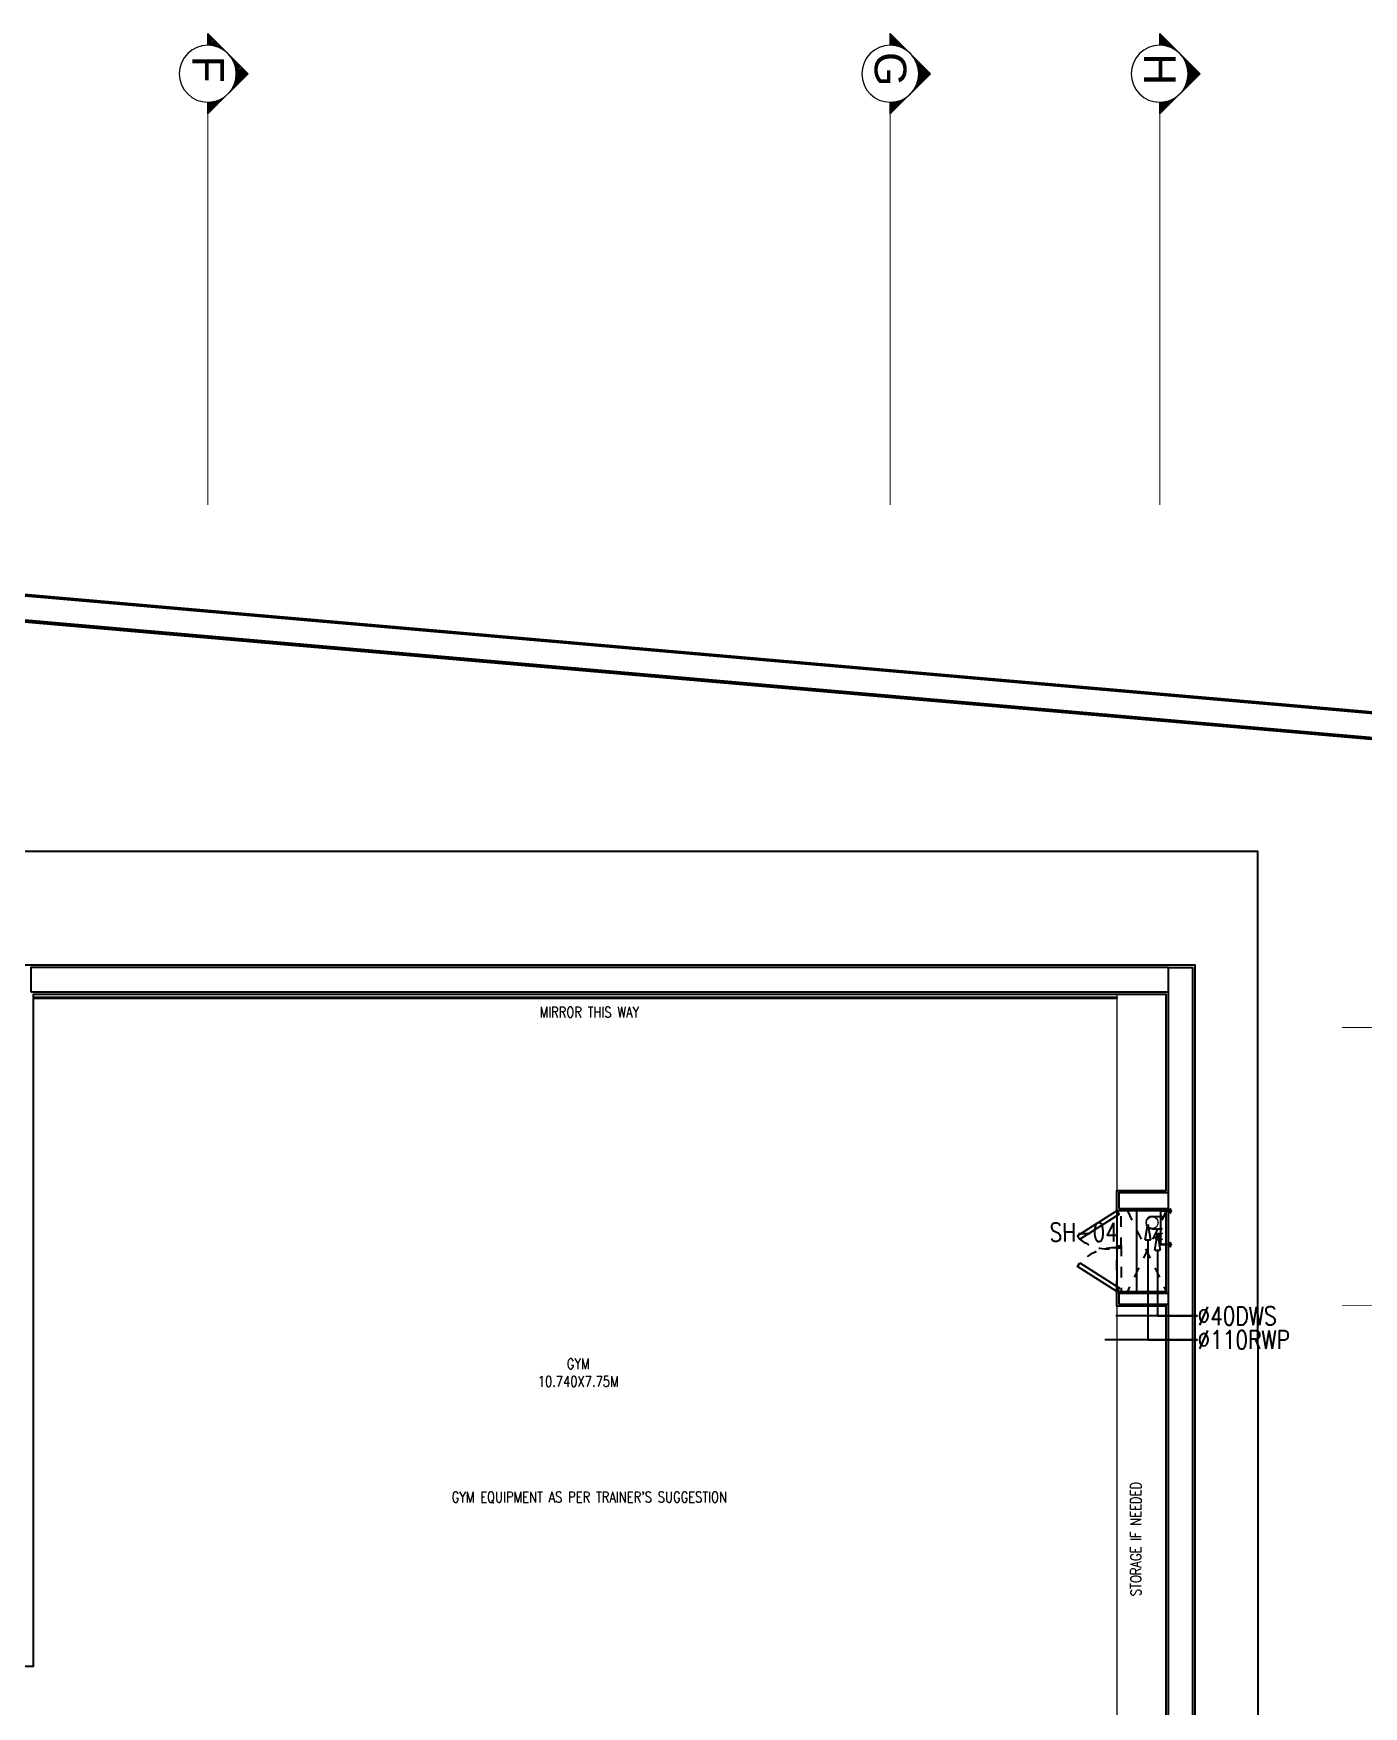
# Model space of a CAD drawing. Header units: metres. Extents: x 42 to 199, y -121 to 268.
# Drawn here: x 118.16 to 130.77, y 38.67 to 54.53 of the extents above; entities that cross this region are included whole.
import ezdxf
from ezdxf import colors
from ezdxf.entities.mleader import LeaderData, LeaderLine
from ezdxf.enums import TextEntityAlignment as Align
from ezdxf.math import Vec2, Vec3

# ---------------------------------------------------------------- set-up
doc = ezdxf.new("R2010")
doc.units = ezdxf.units.M
doc.header["$LTSCALE"] = 0.3
for name, pattern in [('DASHDOT2', [0.5, 0.25, -0.125, 0, -0.125]), ('DASHED', [0.75, 0.5, -0.25]), ('HIDDEN', [0.375, 0.25, -0.125])]:
    doc.linetypes.add(name, pattern=pattern)
doc.layers.get('0').update_dxf_attribs({"color": 8})
for name, color, linetype, lineweight in [('A-AnnO-section lines', 8, 'Continuous', 18), ('A-Furniture', 8, 'Continuous', 0), ('AGI- TEXT', 7, 'Continuous', 0), ('AGI-EX RAIN WATER', 4, 'Continuous', 0), ('DA HOUSE ARCH LAYOUT', 8, 'Continuous', 9), ('PHE - DWS', 3, 'DASHED', 0), ('PHE CLAMP', 7, 'Continuous', 0), ('PHE-BWS', 3, 'Continuous', 0), ('PHE-CLAMP', 7, 'Continuous', 0), ('PHE-RWP', 4, 'HIDDEN', 0)]:
    doc.layers.add(name, color=color, linetype=linetype, lineweight=lineweight)
for name, color, linetype in [('A-DWV', 8, 'Continuous'), ('A-ELEVATION 3', 8, 'Continuous'), ('A-Glass', 8, 'Continuous'), ('A-Hidden-Above', 8, 'HIDDEN'), ('A-Site Boundary', 8, 'Continuous'), ('A-TEXT ARCHITECURAL', 8, 'Continuous'), ('A-Wall-Full', 8, 'Continuous'), ('A-Wall-Plst', 8, 'Continuous')]:
    doc.layers.add(name, color=color, linetype=linetype)
doc.styles.add('ROMANS', font='romans.shx', dxfattribs={"width": 0.8, "height": 0.5})
doc.styles.get("Standard").update_dxf_attribs({"font": 'arial.ttf'})
doc.styles.add('T225', font='romans.shx', dxfattribs={"width": 0.8, "height": 0.25})

# ---------------------------------------------------------------- blocks, each defined once
blk = doc.blocks.new('zw$195B-flat-1-flat-1-flat-1-flat-1-flat-1-flat-1')
at = {"layer": 'A-Site Boundary', "color": 8, "ltscale": 0.6}
for points in [[(-6.626, -30.464), (-5.95, -22.712), (-5.301, -15.269), (-4.581, -7.024), (-3.978, -0.109), (-3.482, 5.576), (-2.944, 11.742), (-2.563, 16.101), (-2.201, 20.252)], [(-6.367, -30.486), (-5.691, -22.735), (-5.041, -15.292), (-4.322, -7.046), (-3.719, -0.131), (-3.223, 5.554), (-2.685, 11.719), (-2.304, 16.078), (-1.966, 19.958)]]:
    blk.add_lwpolyline(points, dxfattribs=at)
blk = doc.blocks.new('zw$CD40')
h = blk.add_hatch()
h.set_pattern_fill('ANSI31', color=8, scale=0.00077108, style=0)
h.set_pattern_definition([(45, (2.80108964, 1.68303136), (-6.81544715e-05, 6.81544715e-05), [])])
h.paths.add_polyline_path([(0.04394, 0.00652), (0.04204, 0.00461, -0.414214), (0.04585, 0.00461)])
h.paths.add_polyline_path([(0.04204, 0.00461), (0.04013, 0.0027), (0.04125, 0.0027, -0.198912)])
h.paths.add_polyline_path([(0.04585, 0.00461, -0.198912), (0.04664, 0.0027), (0.04776, 0.0027)])
at = {"color": 8}
for p, q in [((0.04013, 0.0027), (0.04394, 0.00652)), ((0.04776, 0.0027), (0.04394, 0.00652)), ((0.04013, 0.0027), (0.04125, 0.0027)), ((0.04664, 0.0027), (0.04776, 0.0027))]:
    blk.add_line(p, q, dxfattribs=at)
at = {"color": 8, "linetype": 'DASHDOT2', "ltscale": 0.3, "const_width": 0.0000907}
blk.add_lwpolyline([(0.04013, 0.0027), (0.00307, 0.0027)], dxfattribs=at)
at = {"color": 8}
blk.add_circle((0.04394, 0.0027), 0.0027, dxfattribs=at)
blk.add_attdef("A'", text='', height=0.003, dxfattribs=at).set_placement((0.04437, 0.00272), align=Align.MIDDLE)
blk = doc.blocks.new('SECTION LINES')
at = {"layer": 'A-AnnO-section lines', "color": 8}
ref = blk.add_blockref('zw$CD40', (119.546, -50.245), dxfattribs=dict(at, xscale=-100, yscale=100, zscale=100, rotation=269.9999999999999))
ref.add_attrib("A'", 'F', dxfattribs={"layer": '0', "height": 0.3, "rotation": 270}).set_placement((119.818, -45.808), align=Align.MIDDLE)
ref = blk.add_blockref('zw$CD40', (126.015, -50.245), dxfattribs=dict(at, xscale=-100, yscale=100, zscale=100, rotation=269.9999999999999))
ref.add_attrib("A'", 'G', dxfattribs={"layer": '0', "height": 0.3, "rotation": 270}).set_placement((126.287, -45.808), align=Align.MIDDLE)
ref = blk.add_blockref('zw$CD40', (128.569, -50.245, 0.05), dxfattribs=dict(at, xscale=-100, yscale=100, zscale=100, rotation=269.9999999999999))
ref.add_attrib("A'", 'H', dxfattribs={"layer": '0', "height": 0.3, "rotation": 270}).set_placement((128.841, -45.808, 0.05), align=Align.MIDDLE)
ref = blk.add_blockref('zw$CD40', (130.26, -55.162, -28.112), dxfattribs=dict(at, xscale=100, yscale=100, zscale=100, rotation=359.9999999999997))
ref.add_attrib("A'", "1'", dxfattribs={"layer": '0', "height": 0.3}).set_placement((134.697, -54.89, -28.112), align=Align.MIDDLE)
ref = blk.add_blockref('zw$CD40', (130.26, -57.798, -28.112), dxfattribs=dict(at, xscale=100, yscale=100, zscale=100, rotation=359.9999999999997))
ref.add_attrib("A'", "2'", dxfattribs={"layer": '0', "height": 0.3}).set_placement((134.697, -57.526, -28.112), align=Align.MIDDLE)
blk = doc.blocks.new('SCREEN')
at = {"layer": 'A-ELEVATION 3', "color": 8, "transparency": 33554559}
blk.add_lwpolyline([(208.066, -68.983), (208.066, -72.983), (217.936, -72.983), (217.936, -63.183), (229.121, -63.184), (229.121, -62.433), (229.721, -62.433), (229.72, -53.049), (209.755, -53.049)], dxfattribs=at)
blk = doc.blocks.new('DA HOUSE ARCH LAYOUT')
at = {"layer": 'A-Site Boundary', "color": 8, "rotation": 270}
blk.add_blockref('zw$195B-flat-1-flat-1-flat-1-flat-1-flat-1-flat-1', (16.3523, 106.275), dxfattribs=at)
at = {"color": 8, "transparency": 33554687}
blk.add_wipeout([(-11.75, 107.63), (-11.75, 78.6832), (-4.6699, 77.9793), (-4.6699, 87.3699), (20.9401, 87.3699), (20.94, 97.27), (30.1376, 97.27), (30.1376, 95.8004), (30.1509, 95.6202), (30.2068, 95.3936), (30.2908, 95.2058), (30.4267, 95.0082), (30.5877, 94.8493), (30.7469, 94.7385), (30.9156, 94.6565), (31.1167, 94.5963), (31.3676, 94.5704), (31.6721, 94.6087), (31.9475, 94.7157), (32.1814, 94.8781), (32.441, 95.1999), (32.4934, 95.3049), (32.5584, 95.4923), (32.5869, 95.6387), (32.5967, 95.8477), (32.5782, 96.0181), (32.5404, 96.1711), (32.4781, 96.3293), (32.428, 96.4237), (32.3565, 96.5318), (32.2288, 96.6615), (32.1161, 96.7764), (31.9914, 96.8605), (31.8786, 96.9192), (31.3843, 97.0303), (31.3843, 97.1695), (32.0248, 97.1695), (32.0248, 106.3305), (12.6625, 106.33), (12.6624, 107.63)], dxfattribs=at).dxf.layer = 'A-ELEVATION 3'
at = {"layer": 'A-DWV', "color": 8, "linetype": 'Continuous'}
for points in [[(30.9364, 103.7299), (31.3087, 103.9671), (31.2859, 104), (30.9137, 103.7628)], [(30.9364, 103.5052), (31.3087, 103.2679), (31.2859, 103.235), (30.9137, 103.4722)]]:
    blk.add_lwpolyline(points, close=True, dxfattribs=at)
at = {"layer": 'A-ELEVATION 3', "color": 8, "transparency": 33554687}
blk.add_lwpolyline([(31.4759, 103.235), (31.4759, 104), (31.2859, 104), (31.2859, 103.235)], close=True, dxfattribs=at)
at = {"layer": 'A-Furniture', "color": 8}
for points in [[(31.2859, 104.19), (31.7548, 104.19), (31.7548, 106.0501), (31.2859, 106.0501)], [(31.2859, 98.4499), (31.7548, 98.4499), (31.7548, 103.095), (31.2859, 103.095)]]:
    blk.add_lwpolyline(points, close=True, dxfattribs=at)
at = {"layer": 'A-Glass', "color": 8}
blk.add_lwpolyline([(31.2859, 106.025), (31.2859, 106.01), (21.0186, 106.01), (21.0186, 106.025)], close=True, dxfattribs=at)
at = {"layer": 'A-Hidden-Above', "color": 8}
for p, q in [((31.3859, 104), (31.7548, 103.235)), ((31.7548, 104), (31.3859, 103.235))]:
    blk.add_line(p, q, dxfattribs=at)
for points in [[(31.3259, 103.6475), (31.3259, 104), (31.2859, 104), (31.2859, 103.6475)], [(31.3259, 103.6675), (31.3259, 103.235), (31.2859, 103.235), (31.2859, 103.6675)]]:
    blk.add_lwpolyline(points, close=True, dxfattribs=at)
for centre, radius, start, end in [((31.1974, 104.0546), 0.4166, 231.20881, 282.27337), ((31.2686, 103.1898), 0.458, 87.82909, 136.49223)]:
    blk.add_arc(centre, radius, start, end, dxfattribs=at)
at = {"layer": 'A-Wall-Full', "color": 8, "ltscale": 0.25}
for points in [[(20.9908, 106.0751), (31.7748, 106.0751), (31.7748, 106.3052), (20.9908, 106.3052)], [(31.7748, 106.3052), (32.0048, 106.3052), (32.0048, 98.045), (31.7748, 98.045)], [(31.3059, 104.02), (31.7748, 104.02), (31.7748, 104.17), (31.3059, 104.17)], [(31.3059, 103.115), (31.7748, 103.115), (31.7748, 103.215), (31.3059, 103.215)]]:
    blk.add_lwpolyline(points, close=True, dxfattribs=at)
at = {"layer": 'A-Wall-Plst', "color": 8}
blk.add_lwpolyline([(-22.2348, 83.5867), (-22.7335, 79.9554), (31.7536, 74.5389), (36.3103, 108.2407), (-18.1958, 112.9966), (-18.673, 109.5212), (-18.9354, 109.5212), (-18.4196, 113.2772), (36.6045, 108.476), (31.9777, 74.2553), (-23.0278, 79.7234), (-22.457, 83.8796), (-21.0106, 83.681), (-21.046, 83.4234)], close=True, dxfattribs=at)
at = {"layer": 'A-AnnO-section lines', "color": 8, "ltscale": 0.25}
blk.add_blockref('SECTION LINES', (-97.1462, 160.628), dxfattribs=at)
at = {"layer": 'A-TEXT ARCHITECURAL', "color": 8, "char_height": 0.1, "attachment_point": 1, "style": 'ROMANS'}
for s, insert, width in [('\\pxqc;MIRROR THIS WAY', (24.6133, 105.9315), 3.344981), ('\\pxqc;GYM \\P10.740X7.75M', (25.1723, 102.5987), 2.017239), ("\\pxqc;GYM EQUIPMENT AS PER TRAINER'S SUGGESTION", (24.6133, 101.3356), 3.344981)]:
    blk.add_mtext(s, dxfattribs=dict(at, insert=insert, width=width))
at = {"layer": 'A-TEXT ARCHITECURAL', "color": 8, "insert": (31.4161, 98.1733), "char_height": 0.1, "width": 5.430511, "attachment_point": 1, "rotation": 90, "style": 'ROMANS'}
blk.add_mtext('\\pxqc;STORAGE IF NEEDED ', dxfattribs=at)
at = {"layer": 'A-TEXT ARCHITECURAL', "color": 8, "insert": (19.8648, 99.5814), "char_height": 0.1, "width": 2.017239, "attachment_point": 1, "style": 'ROMANS', "bg_fill": 2}
blk.add_mtext('DISPLAY', dxfattribs=at)
at = {"layer": 'A-Wall-Full', "color": 8}
blk.add_lwpolyline([(-22.2476, 83.6036), (-22.7505, 79.942), (31.7666, 74.5225), (36.3273, 108.2543), (-18.2087, 113.0128), (-18.6861, 109.5362), (-18.9182, 109.5362), (-18.4067, 113.261), (36.5875, 108.4624), (31.9647, 74.2717), (-23.0108, 79.7368), (-22.4442, 83.8627), (-21.0275, 83.6682), (-21.0588, 83.4403)], close=True, dxfattribs=at)
at = {"layer": 'A-Wall-Plst', "color": 8}
for points in [[(31.7548, 98.2999), (31.7548, 103.095), (31.2859, 103.095), (31.2859, 103.235), (31.7548, 103.235), (31.7548, 104), (31.2859, 104), (31.2859, 104.19), (31.7548, 104.19), (31.7548, 106.0501), (21.0158, 106.0501), (21.0158, 99.68), (19.64, 99.68), (19.64, 99.3)], [(12.6625, 106.33), (32.0248, 106.3305), (32.0252, 98.3)]]:
    blk.add_lwpolyline(points, dxfattribs=at)
at = {"layer": 'A-Hidden-Above', "color": 8, "ltscale": 0.25}
blk.add_blockref('SCREEN', (-197.0961, 160.4531), dxfattribs=at)
blk = doc.blocks.new('GFHDGFGHFD')
at = {"layer": 'PHE-CLAMP'}
for p, q in [((63416, -442), (63372, -442)), ((63416, -442), (63372, -442)), ((63416, -450), (63372, -450)), ((63416, -450), (63372, -450)), ((63416, -453), (63416, -439)), ((63416, -453), (63416, -439)), ((63424, -442), (63416, -442)), ((63424, -442), (63416, -442)), ((63424, -449), (63416, -449)), ((63424, -449), (63416, -449)), ((63424, -438), (63417, -438)), ((63424, -438), (63417, -438)), ((63424, -454), (63417, -454)), ((63424, -454), (63417, -454)), ((63424, -456), (63424, -435)), ((63424, -456), (63424, -435)), ((63431, -422), (63427, -422)), ((63427, -422), (63427, -469)), ((63431, -422), (63427, -422)), ((63427, -422), (63427, -469)), ((63427, -456), (63427, -435)), ((63427, -456), (63427, -435)), ((63427, -469), (63431, -469)), ((63427, -469), (63431, -469)), ((63431, -469), (63431, -422)), ((63431, -469), (63431, -422)), ((63464, -443), (63431, -443)), ((63464, -443), (63431, -443)), ((63432, -444), (63431, -448)), ((63432, -444), (63431, -448)), ((63464, -449), (63431, -449)), ((63464, -449), (63431, -449)), ((63435, -444), (63435, -448)), ((63435, -444), (63435, -448)), ((63439, -444), (63438, -448)), ((63439, -444), (63438, -448)), ((63442, -444), (63441, -448)), ((63442, -444), (63441, -448)), ((63445, -444), (63445, -448)), ((63445, -444), (63445, -448)), ((63449, -444), (63448, -448)), ((63449, -444), (63448, -448)), ((63471, -423), (63450, -443)), ((63471, -423), (63450, -443)), ((63471, -469), (63450, -449)), ((63471, -469), (63450, -449)), ((63452, -444), (63451, -448)), ((63452, -444), (63451, -448)), ((63456, -444), (63455, -448)), ((63456, -444), (63455, -448)), ((63459, -444), (63458, -448)), ((63459, -444), (63458, -448)), ((63462, -444), (63462, -448)), ((63462, -444), (63462, -448)), ((63478, -431), (63464, -443)), ((63478, -431), (63464, -443)), ((63464, -443), (63464, -449)), ((63464, -443), (63464, -449)), ((63478, -461), (63464, -448)), ((63478, -461), (63464, -448)), ((63475, -442), (63466, -442)), ((63475, -442), (63466, -442)), ((63475, -450), (63466, -450)), ((63475, -450), (63466, -450)), ((63475, -438), (63470, -438)), ((63475, -438), (63470, -438)), ((63475, -454), (63470, -454)), ((63475, -454), (63470, -454)), ((63471, -423), (63478, -431)), ((63471, -423), (63478, -431)), ((63478, -461), (63471, -469)), ((63478, -461), (63471, -469)), ((63475, -438), (63475, -454)), ((63475, -438), (63475, -454)), ((63484, -443), (63475, -443)), ((63484, -443), (63475, -443)), ((63476, -444), (63475, -448)), ((63476, -444), (63475, -448)), ((63484, -449), (63475, -449)), ((63484, -449), (63475, -449)), ((63479, -444), (63478, -448)), ((63479, -444), (63478, -448)), ((63483, -444), (63482, -448)), ((63483, -444), (63482, -448)), ((63484, -443), (63484, -449)), ((63484, -443), (63484, -449)), ((63484, -446), (63484, -448)), ((63484, -446), (63484, -448))]:
    blk.add_line(p, q, dxfattribs=at)
for centre, radius, start, end in [((63417, -439), 0.714, 86.3892, 184.5821), ((63417, -439), 0.714, 86.3892, 184.5821), ((63417, -453), 0.714, 184.5821, 273.6108), ((63417, -453), 0.714, 184.5821, 273.6108), ((63426, -436), 1.3, 2.4898, 174.4637), ((63426, -436), 1.3, 2.4898, 174.4637), ((63426, -456), 1.3, 185.5363, 357.5102), ((63426, -456), 1.3, 185.5363, 357.5102), ((63433, -444), 1.48, 97.2171, 160.8708), ((63433, -444), 1.48, 97.2171, 160.8708), ((63433, -447), 1.48, 284.7336, 340.8045), ((63433, -447), 1.48, 284.7336, 340.8045), ((63437, -444), 1.48, 97.2171, 160.8708), ((63437, -444), 1.48, 97.2171, 160.8708), ((63437, -447), 1.48, 284.265, 340.8045), ((63437, -447), 1.48, 284.265, 340.8045), ((63440, -444), 1.48, 97.2171, 160.8708), ((63440, -444), 1.48, 97.2171, 160.8708), ((63440, -447), 1.48, 284.7336, 340.8045), ((63440, -447), 1.48, 284.7336, 340.8045), ((63443, -444), 1.48, 97.2171, 160.8708), ((63443, -444), 1.48, 97.2171, 160.8708), ((63443, -447), 1.48, 284.265, 340.8045), ((63443, -447), 1.48, 284.265, 340.8045), ((63447, -444), 1.48, 97.2171, 160.8708), ((63447, -444), 1.48, 97.2171, 160.8708), ((63447, -447), 1.48, 283.7809, 340.8045), ((63447, -447), 1.48, 283.7809, 340.8045), ((63450, -444), 1.48, 97.2171, 160.8708), ((63450, -444), 1.48, 97.2171, 160.8708), ((63450, -447), 1.48, 277.2171, 340.8045), ((63450, -447), 1.48, 277.2171, 340.8045), ((63454, -444), 1.48, 97.2171, 160.8708), ((63454, -444), 1.48, 97.2171, 160.8708), ((63453, -447), 1.48, 277.2171, 340.8045), ((63453, -447), 1.48, 277.2171, 340.8045), ((63457, -444), 1.48, 97.2171, 160.8708), ((63457, -444), 1.48, 97.2171, 160.8708), ((63457, -447), 1.48, 277.2171, 340.8045), ((63457, -447), 1.48, 277.2171, 340.8045), ((63460, -444), 1.48, 97.2171, 160.8708), ((63460, -444), 1.48, 97.2171, 160.8708), ((63460, -447), 1.48, 277.2171, 340.8045), ((63460, -447), 1.48, 277.2171, 340.8045), ((63464, -444), 1.48, 97.2171, 160.8708), ((63464, -444), 1.48, 97.2171, 160.8708), ((63474, -447), 1.48, 326.9849, 340.8045), ((63474, -447), 1.48, 326.9849, 340.8045), ((63477, -444), 1.48, 97.2171, 160.8708), ((63477, -444), 1.48, 97.2171, 160.8708), ((63477, -447), 1.48, 277.2171, 340.8045), ((63477, -447), 1.48, 277.2171, 340.8045), ((63481, -444), 1.48, 97.2171, 160.8708), ((63481, -444), 1.48, 97.2171, 160.8708), ((63480, -447), 1.48, 277.2171, 340.8045), ((63480, -447), 1.48, 277.2171, 340.8045), ((63482, -447), 1.48, 277.2171, 340.8045), ((63482, -447), 1.48, 277.2171, 340.8045), ((63484, -444), 1.48, 103.7329, 160.8708), ((63484, -444), 1.48, 103.7329, 160.8708)]:
    blk.add_arc(centre, radius, start, end, dxfattribs=at)
blk = doc.blocks.new('CARE - DWS')
at = {"layer": 'PHE - DWS', "ltscale": 0.025}
h = blk.add_hatch(color=256, dxfattribs=at)
h.paths.add_polyline_path([(0, 24, -0.404273), (24, 1), (24, -1, -0.382059), (2, -24), (-2, -24, -0.962243)])
h.paths.add_polyline_path([(0, -21, 1), (0, 21, 1)], flags=16)
for radius in [24.5, 21.2]:
    blk.add_circle((0, 0), radius, dxfattribs=at)
blk = doc.blocks.new('CLAMP DW')
at = {"layer": 'PHE CLAMP', "color": 7, "linetype": 'Continuous'}
for p, q in [((-29, 0), (-29, -24)), ((-24, 0), (-24, -24)), ((-34, -36), (-34, -33)), ((-22, -38), (-32, -38)), ((-29, -33), (-29, -42)), ((-26, -43), (-28, -43)), ((-24, -33), (-24, -42)), ((-20, -36), (-20, -33)), ((20, -36), (20, -33)), ((22, -38), (32, -38)), ((24, -33), (24, -42)), ((26, -43), (28, -43)), ((29, -33), (29, -42)), ((34, -36), (34, -33))]:
    blk.add_line(p, q, dxfattribs=at)
at = {"layer": 'PHE CLAMP', "color": 7}
for p, q in [((29, 0), (29, -24)), ((24, -1), (24, -24))]:
    blk.add_line(p, q, dxfattribs=at)
for radius in [29.5, 24.5]:
    blk.add_arc((0, 0), radius, 357.8789, 182.4754, dxfattribs=at)
at = {"layer": 'PHE CLAMP', "color": 7, "linetype": 'Continuous'}
for centre, start, end in [((-32, -36), 180.0001, 270.0001), ((-28, -42), 180.0001, 270.0001), ((-26, -42), 270.0001, 0.0001), ((-22, -36), 270.0001, 0.0001), ((22, -36), 180.0001, 270.0001), ((26, -42), 180.0001, 270.0001), ((28, -42), 270.0001, 0.0001), ((32, -36), 270.0001, 0.0001)]:
    blk.add_arc(centre, 1.5, start, end, dxfattribs=at)
at = {"layer": 'PHE - DWS', "rotation": 180}
blk.add_blockref('CARE - DWS', (0, 0), dxfattribs=at)
blk = doc.blocks.new('RWP - RISER 160')
at = {"layer": 'PHE CLAMP'}
for p, q in [((-99, 122), (-99, 115)), ((-96, 125), (-74, 125)), ((-90, 115), (-90, 133)), ((-90, 0), (-90, 107)), ((-87, 136), (-83, 136)), ((-80, 115), (-80, 133)), ((-80, 0), (-80, 107)), ((-71, 122), (-71, 115)), ((71, 122), (71, 115)), ((96, 125), (74, 125)), ((80, 115), (80, 133)), ((80, 0), (80, 107)), ((87, 136), (83, 136)), ((90, 115), (90, 133)), ((90, 0), (90, 107)), ((99, 122), (99, 115))]:
    blk.add_line(p, q, dxfattribs=at)
for centre, radius, start, end in [((-96, 122), 3, 89.9999, 179.9999), ((-87, 133), 3, 89.9999, 179.9999), ((0, 0), 90, 180, 0), ((-83, 133), 3, 359.9999, 89.9999), ((-74, 122), 3, 359.9999, 89.9999), ((74, 122), 3, 90.0001, 180.0001), ((83, 133), 3, 90.0001, 180.0001), ((87, 133), 3, 0.0001, 90.0001), ((96, 122), 3, 0.0001, 90.0001)]:
    blk.add_arc(centre, radius, start, end, dxfattribs=at)
at = {"layer": 'PHE-RWP', "linetype": 'ByBlock'}
blk.add_circle((0, 0), 80, dxfattribs=at)
blk = doc.blocks.new('_ClosedBlank')
at = {"color": 0, "linetype": 'ByBlock', "lineweight": -2}
for p, q in [((-1, 0.17), (0, 0)), ((-1, 0.17), (-1, -0.17)), ((0, 0), (-1, -0.17))]:
    blk.add_line(p, q, dxfattribs=at)

msp = doc.modelspace()

# ---------------------------------------------------------------- block references
at = {"layer": 'DA HOUSE ARCH LAYOUT'}
msp.add_blockref('DA HOUSE ARCH LAYOUT', (97.1462, -60.628), dxfattribs=at)

# ---------------------------------------------------------------- next in the draw order: linework, layer by layer
at = {"layer": 'PHE-CLAMP'}
for p, q in [((128.8422, 43.3728, -0.05), (128.8422, 43.0456, -0.05)), ((128.8508, 43.3645, -0.05), (128.8508, 43.0539, -0.05))]:
    msp.add_line(p, q, dxfattribs=at)

# ---------------------------------------------------------------- next in the draw order: block references
at = {"layer": 'AGI-EX RAIN WATER', "xscale": 0.0006870492739757116, "yscale": 0.0006870492739757116, "zscale": 0.0006870492739757116, "rotation": 269.9998968358839}
msp.add_blockref('RWP - RISER 160', (128.7689, 43.2595, -0.05), dxfattribs=at)
at = {"layer": 'PHE-BWS', "xscale": -0.00100943602873165, "yscale": 0.00100943602873165, "zscale": 0.00100943602873165, "rotation": 90}
msp.add_blockref('CLAMP DW', (128.8174, 43.1286, -0.05), dxfattribs=at)
at = {"layer": 'PHE-CLAMP', "xscale": -0.0009914745083166722, "yscale": 0.0009914745083166722, "zscale": 0.0009914745083166722, "rotation": 180}
for p in [(66.0107, 42.9267, -0.05), (66.0107, 42.6079, -0.05)]:
    msp.add_blockref('GFHDGFGHFD', p, dxfattribs=at)

# ---------------------------------------------------------------- next in the draw order: texts
at = {"layer": 'AGI- TEXT', "color": 1, "insert": (245.637, 43.578, -0.05), "char_height": 0.175, "width": 117.843498, "attachment_point": 3, "rotation": 0.1573, "style": 'ROMANS'}
msp.add_mtext('\\pxql;SH-04', dxfattribs=at)

# ---------------------------------------------------------------- next in the draw order: leaders
at = {"layer": 'AGI-EX RAIN WATER'}
ml = msp.add_multileader_mtext('Standard', dxfattribs=at)
ml.set_content('%%C110RWP', color=1, style='T225')
ml.set_leader_properties()
ml.set_arrow_properties(name='CLOSEDBLANK')
ml.build(insert=Vec2(0, 0))
ml.multileader.update_dxf_attribs({"text_right_attachment_type": 6, "text_top_attachment_type": 0, "text_bottom_attachment_type": 0, "dogleg_length": 0.4713, "arrow_head_size": 0.15})
ctx = ml.context
ctx.base_point, ctx.char_height, ctx.arrow_head_size, ctx.landing_gap_size, ctx.plane_origin = Vec3(129.1968, 42.1486, -0.05), 0.175, 0.15, 0, Vec3(2433.2064, 96.5646, -0.05)
ctx.right_attachment = 6
notes = []
notes.append((ctx, [(1, (1, 1, 0), (128.7255, 42.1486, -0.05), (1, 0), 0.4713, [(0, [(128.7255, 43.2459, -0.05)], 256, [])])]))
ctx.mtext.insert, ctx.mtext.flow_direction = Vec3(129.1968, 42.2361, -0.05), 5
at = {"layer": 'PHE - DWS', "linetype": 'ByBlock', "ltscale": 0.25}
ml = msp.add_multileader_mtext('Standard', dxfattribs=at)
ml.set_content('%%C40DWS', color=1, style='T225')
ml.set_leader_properties()
ml.set_arrow_properties(name='CLOSEDBLANK')
ml.build(insert=Vec2(0, 0))
ml.multileader.update_dxf_attribs({"text_right_attachment_type": 6, "text_top_attachment_type": 0, "text_bottom_attachment_type": 0, "dogleg_length": 0.601, "arrow_head_size": 0.15})
ctx = ml.context
ctx.base_point, ctx.char_height, ctx.arrow_head_size, ctx.landing_gap_size, ctx.plane_origin = Vec3(129.1968, 42.3745, -0.05), 0.175, 0.15, 0, Vec3(2433.1686, 96.7905, -0.05)
ctx.right_attachment = 6
notes.append((ctx, [(1, (1, 1, 0), (128.8174, 42.3745, -0.05), (1, 0), 0.3794, [(0, [(128.8174, 43.1486, -0.05)], 256, [])])]))
ctx.mtext.insert, ctx.mtext.flow_direction = Vec3(129.1968, 42.462, -0.05), 5
for ctx, leaders in notes:
    for number, flags, end, landing, length, lines in leaders:
        leader = LeaderData()
        leader.index, (leader.has_last_leader_line, leader.has_dogleg_vector, leader.attachment_direction) = number, flags
        leader.last_leader_point, leader.dogleg_vector, leader.dogleg_length = Vec3(end), Vec3(landing), length
        for number, points, colour, breaks in lines:
            line = LeaderLine()
            line.index, line.vertices, line.color, line.breaks = number, Vec3.list(points), colors.encode_raw_color(colour), breaks
            leader.lines.append(line)
        ctx.leaders.append(leader)

doc.saveas('drawing.dxf')
